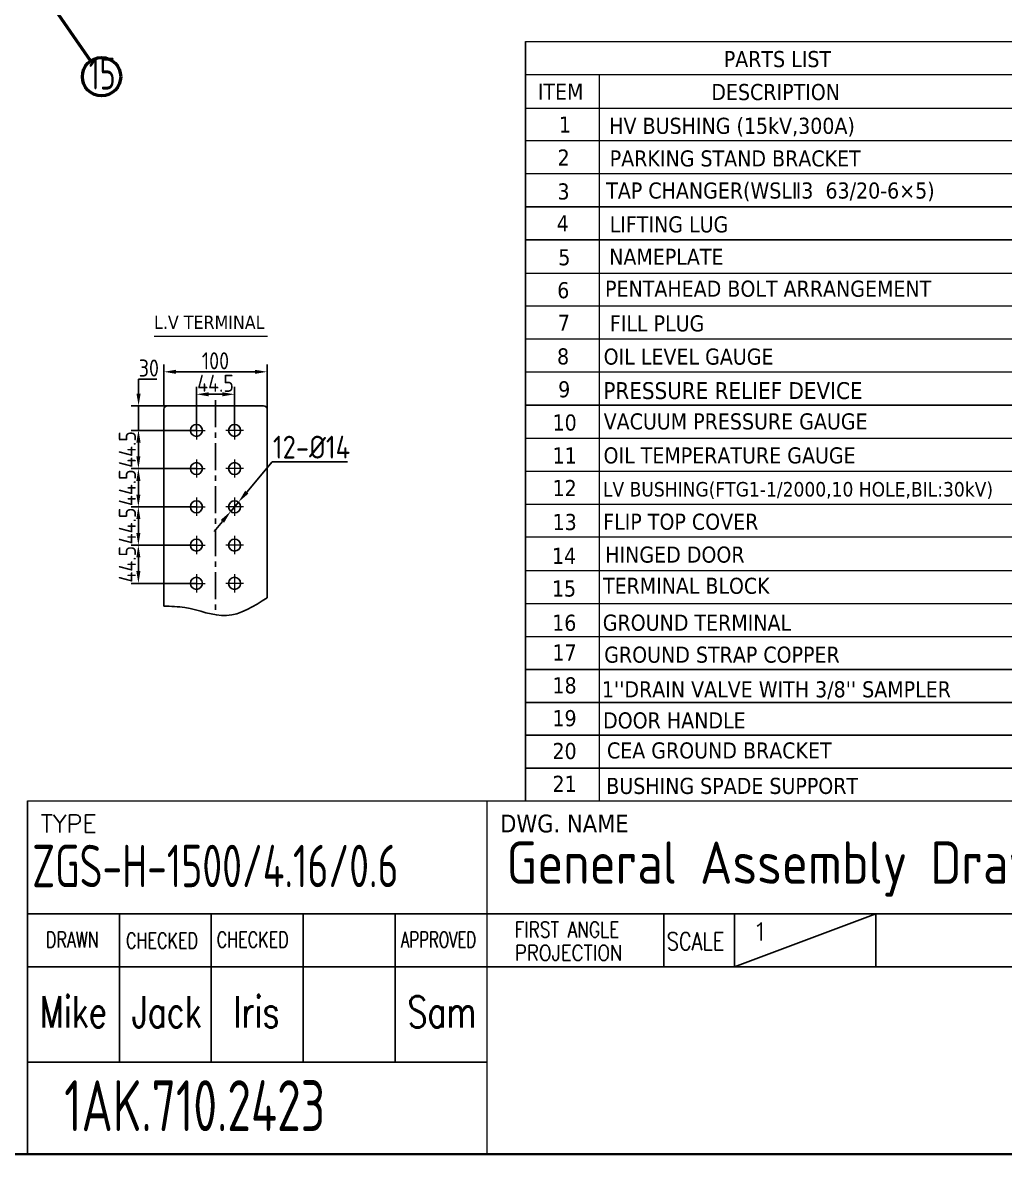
# Model space of a CAD drawing. Header units: millimetres. Extents: x 126854 to 137041, y -144259 to -137812.
# Drawn here: x 132249 to 135264, y -144024 to -140544 of the extents above; entities that cross this region are included whole.
import ezdxf

# ---------------------------------------------------------------- set-up
doc = ezdxf.new("R2010")
doc.units = ezdxf.units.MM
doc.header["$LTSCALE"] = 13
doc.linetypes.add('CENTERX2', pattern=[101.6, 63.5, -12.7, 12.7, -12.7])
doc.linetypes.add('点画线', pattern=[18, 12, -2, 2, -2])
for name, color, linetype in [('1', 4, 'Continuous'), ('2', 3, 'Continuous'), ('粗实线', 4, 'Continuous')]:
    doc.layers.add(name, color=color, linetype=linetype)
doc.layers.add('中心线层', color=1, linetype='点画线', lineweight=18, true_color=0xff0000)
doc.layers.add('标注、文本', color=3, linetype='Continuous', lineweight=25)
doc.layers.add('铁心', color=3, linetype='Continuous', lineweight=0)
doc.styles.add('pdm', font='gbenor.shx', dxfattribs={"width": 0.8, "bigfont": 'gbhzfs.shx'})
doc.styles.add('ROMANS', font='romans.shx', dxfattribs={"bigfont": 'whgtxt.shx'})
doc.styles.get("Standard").update_dxf_attribs({"font": 'gbenor.shx', "bigfont": 'gbcbig.shx'})
doc.styles.add('Tahoma$001', font='tahoma.ttf', dxfattribs={"height": 2.159784})
doc.styles.add('Tahoma_txtstyle_30.40_0_0', font='tahoma.ttf')
doc.dimstyles.new('1-15', dxfattribs={"dimscale": 20, "dimtxt": 3.5, "dimasz": 2, "dimexe": 1.5, "dimexo": 0.5, "dimgap": 0.5, "dimtad": 1, "dimtoh": 1, "dimdec": 1, "dimdsep": 46, "dimtxsty": 'Standard', "dimcen": 2.5, "dimclrd": 3, "dimclre": 3, "dimclrt": 3, "dimadec": 0, "dimazin": 2, "dimtfac": 1, "dimtdec": 1, "dimtmove": 0, "dimatfit": 2, "dimfxl": 1, "dimarcsym": 0})
doc.dimstyles.new('郁文书', dxfattribs={"dimscale": 15, "dimtxt": 3.5, "dimasz": 2.5, "dimexe": 1.5, "dimexo": 0, "dimgap": 0.5, "dimtad": 1, "dimtoh": 1, "dimtxsty": 'Standard', "dimcen": 2.5, "dimclrd": 3, "dimclre": 3, "dimclrt": 2, "dimadec": 0, "dimazin": 0, "dimtfac": 1, "dimtmove": 0, "dimatfit": 2, "dimfxl": 1, "dimarcsym": 0})

# ---------------------------------------------------------------- blocks, each defined once
blk = doc.blocks.new('*D58')
at = {"layer": '1', "color": 3, "lineweight": -2}
for p, q in [((132682.7, -141721.4), (132682.7, -141594.2)), ((132999.5, -142048.8), (132999.5, -141594.2)), ((132720.2, -141616.7), (132962, -141616.7))]:
    blk.add_line(p, q, dxfattribs=at)
at = {"layer": '1', "color": 3, "lineweight": 30}
for points in [[(132720.2, -141610.5), (132720.2, -141623), (132682.7, -141616.7)], [(132962, -141610.5), (132962, -141623), (132999.5, -141616.7)]]:
    blk.add_solid(points, dxfattribs=at)
at = {"layer": 'Defpoints', "color": 0, "lineweight": 30}
for p in [(132999.5, -141616.7), (132682.7, -141721.4), (132999.5, -142048.8)]:
    blk.add_point(p, dxfattribs=at)
at = {"layer": '1', "color": 2, "insert": (132841.1, -141583), "char_height": 52.5, "attachment_point": 5}
blk.add_mtext('100', dxfattribs=at)
blk = doc.blocks.new('*D59')
at = {"layer": '1', "color": 3, "lineweight": -2}
for p, q in [((132604.9, -141683.9), (132604.9, -141638.9)), ((132604.9, -141638.9), (132660.5, -141638.9)), ((132841.2, -141721.4), (132582.4, -141721.4)), ((132604.9, -141796.7), (132604.9, -141721.4)), ((132782.4, -141796.7), (132582.4, -141796.7)), ((132604.9, -141834.2), (132604.9, -141871.7))]:
    blk.add_line(p, q, dxfattribs=at)
at = {"layer": '1', "color": 3, "lineweight": 30}
for points in [[(132598.6, -141683.9), (132611.1, -141683.9), (132604.9, -141721.4)], [(132598.6, -141834.2), (132611.1, -141834.2), (132604.9, -141796.7)]]:
    blk.add_solid(points, dxfattribs=at)
at = {"layer": 'Defpoints', "color": 0, "lineweight": 30}
for p in [(132604.9, -141721.4), (132841.2, -141721.4), (132782.4, -141796.7)]:
    blk.add_point(p, dxfattribs=at)
at = {"layer": '1', "color": 2, "insert": (132636.4, -141605.2), "char_height": 52.5, "attachment_point": 5}
blk.add_mtext('30', dxfattribs=at)
blk = doc.blocks.new('*D60')
at = {"layer": '1', "color": 3, "lineweight": -2}
for p, q in [((132782.4, -141796.7), (132782.4, -141663.3)), ((132899.9, -141796.7), (132899.9, -141663.3)), ((132819.9, -141685.8), (132862.4, -141685.8))]:
    blk.add_line(p, q, dxfattribs=at)
at = {"layer": '1', "color": 3, "lineweight": 30}
for points in [[(132819.9, -141679.6), (132819.9, -141692.1), (132782.4, -141685.8)], [(132862.4, -141679.6), (132862.4, -141692.1), (132899.9, -141685.8)]]:
    blk.add_solid(points, dxfattribs=at)
at = {"layer": 'Defpoints', "color": 0, "lineweight": 30}
for p in [(132899.9, -141685.8), (132782.4, -141796.7), (132899.9, -141796.7)]:
    blk.add_point(p, dxfattribs=at)
at = {"layer": '1', "color": 2, "insert": (132841.2, -141652.1), "char_height": 52.5, "attachment_point": 5}
blk.add_mtext('44.5', dxfattribs=at)
blk = doc.blocks.new('*D61')
at = {"layer": '1', "color": 3, "lineweight": -2}
for p, q in [((132782.4, -141796.7), (132581.8, -141796.7)), ((132604.3, -141834.2), (132604.3, -141876.7)), ((132782.4, -141914.2), (132581.8, -141914.2))]:
    blk.add_line(p, q, dxfattribs=at)
at = {"layer": '1', "color": 3, "lineweight": 30}
for points in [[(132598, -141834.2), (132610.5, -141834.2), (132604.3, -141796.7)], [(132598, -141876.7), (132610.5, -141876.7), (132604.3, -141914.2)]]:
    blk.add_solid(points, dxfattribs=at)
at = {"layer": 'Defpoints', "color": 0, "lineweight": 30}
for p in [(132782.4, -141796.7), (132604.3, -141914.2), (132782.4, -141914.2)]:
    blk.add_point(p, dxfattribs=at)
at = {"layer": '1', "color": 2, "insert": (132570.5, -141855.4), "char_height": 52.5, "attachment_point": 5, "rotation": 90}
blk.add_mtext('44.5', dxfattribs=at)
blk = doc.blocks.new('*D62')
at = {"layer": 'Defpoints', "color": 0, "lineweight": 30}
for p in [(132911.7, -142017.1), (132888, -142045.5)]:
    blk.add_point(p, dxfattribs=at)
at = {"layer": '标注、文本', "color": 3, "lineweight": -2}
for p, q in [((132937.3, -141986.4), (133015.3, -141893.2)), ((133015.3, -141893.2), (133246.9, -141893.2)), ((132888, -142045.5), (132911.7, -142017.1)), ((132862.3, -142076.2), (132836.7, -142106.9))]:
    blk.add_line(p, q, dxfattribs=at)
at = {"layer": '标注、文本', "color": 3, "lineweight": 30}
for points in [[(132932.2, -141982.2), (132942.4, -141990.7), (132911.7, -142017.1)], [(132857.2, -142071.9), (132867.4, -142080.4), (132888, -142045.5)]]:
    blk.add_solid(points, dxfattribs=at)
at = {"layer": '标注、文本', "color": 3, "insert": (133136.1, -141848.2), "char_height": 70, "attachment_point": 5}
blk.add_mtext('12-%%C14', dxfattribs=at)
blk = doc.blocks.new('*D75')
at = {"layer": '1', "color": 3, "lineweight": -2}
for p, q in [((132782.4, -141914.2), (132581.8, -141914.2)), ((132604.3, -141951.7), (132604.3, -141994.1)), ((132782.4, -142031.6), (132581.8, -142031.6))]:
    blk.add_line(p, q, dxfattribs=at)
at = {"layer": '1', "color": 3, "lineweight": 30}
for points in [[(132598, -141951.7), (132610.5, -141951.7), (132604.3, -141914.2)], [(132598, -141994.1), (132610.5, -141994.1), (132604.3, -142031.6)]]:
    blk.add_solid(points, dxfattribs=at)
at = {"layer": 'Defpoints', "color": 0, "lineweight": 30}
for p in [(132782.4, -141914.2), (132604.3, -142031.6), (132782.4, -142031.6)]:
    blk.add_point(p, dxfattribs=at)
at = {"layer": '1', "color": 2, "insert": (132570.5, -141972.9), "char_height": 52.5, "attachment_point": 5, "rotation": 90}
blk.add_mtext('44.5', dxfattribs=at)
blk = doc.blocks.new('*D76')
at = {"layer": '1', "color": 3, "lineweight": -2}
for p, q in [((132782.4, -142031.6), (132581.8, -142031.6)), ((132604.3, -142069.1), (132604.3, -142111.6)), ((132782.4, -142149.1), (132581.8, -142149.1))]:
    blk.add_line(p, q, dxfattribs=at)
at = {"layer": '1', "color": 3, "lineweight": 30}
for points in [[(132598, -142069.1), (132610.5, -142069.1), (132604.3, -142031.6)], [(132598, -142111.6), (132610.5, -142111.6), (132604.3, -142149.1)]]:
    blk.add_solid(points, dxfattribs=at)
at = {"layer": 'Defpoints', "color": 0, "lineweight": 30}
for p in [(132782.4, -142031.6), (132604.3, -142149.1), (132782.4, -142149.1)]:
    blk.add_point(p, dxfattribs=at)
at = {"layer": '1', "color": 2, "insert": (132570.5, -142090.4), "char_height": 52.5, "attachment_point": 5, "rotation": 90}
blk.add_mtext('44.5', dxfattribs=at)
blk = doc.blocks.new('*D77')
at = {"layer": '1', "color": 3, "lineweight": -2}
for p, q in [((132782.4, -142149.1), (132581.8, -142149.1)), ((132604.3, -142186.6), (132604.3, -142229.1)), ((132782.4, -142266.6), (132581.8, -142266.6))]:
    blk.add_line(p, q, dxfattribs=at)
at = {"layer": '1', "color": 3, "lineweight": 30}
for points in [[(132598, -142186.6), (132610.5, -142186.6), (132604.3, -142149.1)], [(132598, -142229.1), (132610.5, -142229.1), (132604.3, -142266.6)]]:
    blk.add_solid(points, dxfattribs=at)
at = {"layer": 'Defpoints', "color": 0, "lineweight": 30}
for p in [(132782.4, -142149.1), (132604.3, -142266.6), (132782.4, -142266.6)]:
    blk.add_point(p, dxfattribs=at)
at = {"layer": '1', "color": 2, "insert": (132570.5, -142207.9), "char_height": 52.5, "attachment_point": 5, "rotation": 90}
blk.add_mtext('44.5', dxfattribs=at)

msp = doc.modelspace()

# ---------------------------------------------------------------- linework, layer by layer
at = {"layer": '1', "color": 1, "linetype": 'CENTERX2', "lineweight": -3, "ltscale": 0.1}
msp.add_line((132841.192, -141703.91), (132841.149, -142363.367), dxfattribs=at)
at = {"layer": '1'}
for p, q in [((132682.896, -141731.937), (132682.758, -142336.969)), ((132693.239, -141721.435), (132988.919, -141721.435)), ((132999.479, -141731.995), (132999.444, -142310.942))]:
    msp.add_line(p, q, dxfattribs=at)
at = {"layer": '1', "const_width": 7.598}
msp.add_lwpolyline([(127184.292, -144020.205), (135519.934, -144020.205), (135519.934, -138028.963), (127184.292, -138028.963), (127184.292, -144020.205)], dxfattribs=at)
at = {"layer": '1'}
for centre in [(132782.45, -141796.675), (132899.906, -141796.694), (132782.45, -141914.155), (132899.869, -141914.174), (132782.413, -142031.635), (132899.833, -142031.654), (132782.413, -142149.115), (132899.833, -142149.134), (132782.339, -142266.595), (132899.759, -142266.614)]:
    msp.add_circle(centre, 18.48, dxfattribs=at)
for centre, start, end in [((132693.32, -141731.995), 90, 180), ((132988.919, -141731.995), 0, 90)]:
    msp.add_arc(centre, 10.56, start, end, dxfattribs=at)
msp.add_open_spline([(132682.679, -142336.968), (132704.227, -142337.278), (132769.005, -142338.212), (132879.072, -142388.638), (132958.729, -142337.221), (132999.479, -142310.919)], degree=3, knots=[0, 0, 0, 0, 73.60943979, 221.28127785, 375.94621417, 375.94621417, 375.94621417, 375.94621417], dxfattribs=at)
at = {"layer": '2'}
for p, q in [((132263.824, -142934.835), (132263.824, -144020.205)), ((132263.824, -143282.153), (135519.934, -143282.153)), ((132546.02, -143282.153), (132546.02, -143737.308)), ((132828.216, -143282.153), (132828.216, -143737.308)), ((133110.413, -143282.153), (133110.413, -143737.308)), ((133392.609, -143282.153), (133392.609, -143737.308)), ((134217.49, -143282.153), (134217.49, -143444.959)), ((134868.712, -143282.153), (134434.564, -143444.959)), ((134434.564, -143282.153), (134434.564, -143444.959)), ((134868.712, -143282.153), (134868.712, -143444.959)), ((132263.824, -143444.959), (133674.805, -143444.959)), ((133674.805, -143444.959), (135519.934, -143444.959)), ((132263.824, -143737.308), (133674.805, -143737.308)), ((132263.824, -144019.504), (132263.824, -143737.308))]:
    msp.add_line(p, q, dxfattribs=at)
at = {"layer": '中心线层'}
for p, q in [((132782.324, -141768.325), (132782.342, -141824.356)), ((132899.915, -141768.325), (132899.897, -141824.356)), ((132755.17, -141796.675), (132809.729, -141796.675)), ((132927.185, -141796.702), (132872.627, -141796.685)), ((132755.17, -141914.155), (132809.729, -141914.155)), ((132782.361, -141885.805), (132782.379, -141941.836)), ((132927.149, -141914.182), (132872.59, -141914.165)), ((132899.878, -141885.805), (132899.861, -141941.836)), ((132782.398, -142003.285), (132782.416, -142059.316)), ((132899.841, -142003.285), (132899.824, -142059.316)), ((132755.134, -142031.635), (132809.692, -142031.635)), ((132927.112, -142031.662), (132872.553, -142031.645)), ((132782.398, -142120.765), (132782.416, -142176.796)), ((132899.841, -142120.765), (132899.824, -142176.796)), ((132755.134, -142149.115), (132809.692, -142149.115)), ((132927.112, -142149.142), (132872.553, -142149.125)), ((132782.324, -142238.245), (132782.342, -142294.276)), ((132899.768, -142238.245), (132899.75, -142294.276)), ((132755.06, -142266.595), (132809.619, -142266.595)), ((132927.038, -142266.622), (132872.48, -142266.605))]:
    msp.add_line(p, q, dxfattribs=at)
at = {"layer": '粗实线', "lineweight": 50}
msp.add_line((132005.212, -140005.948), (132457.724, -140661.578), dxfattribs=at)
msp.add_circle((132491.16, -140710.023), 58.863, dxfattribs=at)
at = {"layer": '铁心'}
for p, q in [((133000.766, -141508.224), (132652.435, -141508.224)), ((133793.424, -141718.861), (135519.934, -141718.861)), ((133793.424, -142531.471), (135519.934, -142531.471)), ((133793.424, -142632.312), (135519.934, -142632.312)), ((133793.424, -142733.153), (135519.934, -142733.153)), ((133793.424, -142833.994), (135519.934, -142833.994)), ((132263.824, -142934.835), (135519.934, -142934.835)), ((133674.805, -142934.835), (133674.805, -144020.205))]:
    msp.add_line(p, q, dxfattribs=at)
for points in [[(133793.424, -142934.835), (133793.424, -140602.047)], [(133793.424, -140602.047), (135519.934, -140602.047), (135519.934, -140703.308)], [(133793.424, -140602.047), (133793.424, -140703.308), (133793.424, -140703.308)], [(133793.424, -140703.308), (135519.934, -140703.308), (135519.934, -140806.67)], [(133793.424, -140703.308), (133793.424, -140806.67), (135519.934, -140806.67)], [(134019.055, -140703.308), (134019.055, -140806.67), (134019.055, -140806.67)], [(133793.424, -140806.67), (133793.424, -141718.861)], [(134019.055, -140806.67), (134019.055, -141718.861)], [(135519.934, -140907.511), (133793.424, -140907.511), (133793.424, -140907.511)], [(133793.424, -141005.002), (133793.424, -142934.835)], [(135519.934, -141008.773), (133793.424, -141008.773), (133793.424, -141008.773)], [(134019.055, -141005.002), (134019.055, -142934.835)], [(134019.055, -141008.773), (134019.055, -141109.613), (134019.055, -141109.613)], [(133793.424, -141110.034), (135519.934, -141110.034), (135519.934, -141210.875)], [(133793.424, -141110.034), (133793.424, -141210.875), (135519.934, -141210.875)], [(135519.934, -141110.034), (133793.424, -141110.034), (133793.424, -141110.034)], [(133793.424, -141923.064), (133793.424, -141110.034), (133793.424, -141110.034)], [(135519.934, -141210.875), (133793.424, -141210.875), (133793.424, -141210.875)], [(135519.934, -141314.237), (133793.424, -141314.237), (133793.424, -141314.237)], [(135519.934, -141314.237), (133793.424, -141314.237), (133793.424, -141314.237)], [(135519.934, -141415.498), (133793.424, -141415.498), (133793.424, -141415.498)], [(135519.934, -141415.498), (133793.424, -141415.498), (133793.424, -141415.498)], [(135519.934, -141516.339), (133793.424, -141516.339), (133793.424, -141516.339)], [(135519.934, -141516.339), (133793.424, -141516.339)], [(135519.934, -141617.6), (133793.424, -141617.6), (133793.424, -141617.6)], [(135519.934, -141617.6), (133793.424, -141617.6), (133793.424, -141617.6)], [(135519.934, -141718.861), (133793.424, -141718.861), (133793.424, -141718.861)], [(135519.934, -141821.803), (133793.424, -141821.803), (133793.424, -141821.803)], [(133793.424, -141919.294), (133793.424, -142934.835)], [(135519.934, -141923.064), (133793.424, -141923.064), (133793.424, -141923.064)], [(134019.055, -141919.294), (134019.055, -142934.835)], [(135519.934, -142024.325), (133793.424, -142024.325), (133793.424, -142024.325)], [(135519.934, -142125.166), (133793.424, -142125.166)], [(135519.934, -142228.108), (133793.424, -142228.108)], [(135519.934, -142329.369), (133793.424, -142329.369)], [(135519.934, -142430.63), (133793.424, -142430.63)], [(135519.934, -142531.471), (133793.424, -142531.471), (133793.424, -142531.471)], [(135519.934, -142531.471), (133793.424, -142531.471), (133793.424, -142531.471)], [(135519.934, -142632.312), (133793.424, -142632.312), (133793.424, -142632.312)], [(135519.934, -142632.312), (133793.424, -142632.312), (133793.424, -142632.312)], [(135519.934, -142733.153), (133793.424, -142733.153), (133793.424, -142733.153)], [(135519.934, -142733.153), (133793.424, -142733.153), (133793.424, -142733.153)], [(135519.934, -142833.994), (133793.424, -142833.994), (133793.424, -142833.994)], [(135519.934, -142833.994), (133793.424, -142833.994), (133793.424, -142833.994)]]:
    msp.add_lwpolyline(points, dxfattribs=at)

# ---------------------------------------------------------------- texts
at = {"layer": '1', "color": 4}
msp.add_text('General Assembly Drawing', height=130.2444, dxfattribs=at).set_placement((133734.921, -143189.824))
at = {"layer": '1', "color": 4, "width": 0.8}
for s, height, p in [('ZGS-H-1500/4.16/0.6', 130.2444, (132278.226, -143200.082)), ('1AK.710.2423', 156.29328, (132376.553, -143949.546))]:
    msp.add_text(s, height=height, dxfattribs=at).set_placement(p)
at = {"layer": '2', "style": 'ROMANS'}
for s, height, p in [('TYPE', 54.2685, (132304.45, -143031.887)), ('1', 54.269, (134490.956, -143363.823))]:
    msp.add_text(s, height=height, dxfattribs=at).set_placement(p)
for s, height, width, p in [('FIRST ANGLE', 47.75628, 0.8, (133760.484, -143354.202)), ('DRAWN', 47.7563, 0.75, (132320.384, -143385.3)), ('CHECKED', 47.7563, 0.75, (132566.779, -143388.326)), ('CHECKED', 47.7563, 0.75, (132845.123, -143385.3)), ('APPROVED', 47.7563, 0.7, (133410.934, -143385.3)), ('SCALE', 54.2685, 0.8, (134227.084, -143393.553)), ('PROJECTION', 47.7563, 0.86, (133760.484, -143425.774)), ('Mike', 95.5126, 0.75, (132301.658, -143630.71)), ('Jack', 95.5126, 0.75, (132583.854, -143630.71)), ('lris', 95.5126, 0.75, (132896.587, -143630.71)), ('Sam', 95.5126, 0.75, (133430.442, -143630.71))]:
    msp.add_text(s, height=height, dxfattribs=dict(at, width=width)).set_placement(p)
at = {"layer": '粗实线', "lineweight": 50, "style": 'pdm', "width": 0.8}
msp.add_text('15', height=98.3509, dxfattribs=at).set_placement((132452.043, -140749.437))
at = {"layer": '铁心'}
for s, height, style, p in [('PARTS LIST', 49.4841, 'Tahoma_txtstyle_30.40_0_0', (134402.065, -140680.619)), ('ITEM', 49.4841, 'Tahoma_txtstyle_30.40_0_0', (133830.819, -140780.62)), ('DESCRIPTION', 49.48409, 'Tahoma_txtstyle_30.40_0_0', (134363.759, -140781.88)), ('1', 49.484, 'Tahoma_txtstyle_30.40_0_0', (133895.525, -140881.881)), (' HV BUSHING (15kV,300A)', 49.48409, 'Tahoma_txtstyle_30.40_0_0', (134031.763, -140885.609)), ('2', 49.484, 'Tahoma_txtstyle_30.40_0_0', (133891.744, -140983.142)), ('PARKING STAND BRACKET', 49.48409, 'Tahoma_txtstyle_30.40_0_0', (134051.863, -140985.881)), ('3', 49.484, 'Tahoma_txtstyle_30.40_0_0', (133891.323, -141087.344)), ('TAP CHANGER(WSLⅡ3  63/20-6×5)', 49.48409, 'Tahoma_txtstyle_30.40_0_0', (134040.979, -141084.442)), ('4', 49.484, 'Tahoma_txtstyle_30.40_0_0', (133889.223, -141185.244)), ('LIFTING LUG', 49.48409, 'Tahoma_txtstyle_30.40_0_0', (134051.691, -141188.456)), ('5', 49.484, 'Tahoma_txtstyle_30.40_0_0', (133893.988, -141289.447)), ('NAMEPLATE', 49.4841, 'Tahoma_txtstyle_30.40_0_0', (134050.144, -141287.976)), ('6', 49.484, 'Tahoma_txtstyle_30.40_0_0', (133890.562, -141390.708)), ('L.V TERMINAL', 41.32206, 'Tahoma$001', (132652.311, -141485.262)), ('7', 49.484, 'Tahoma_txtstyle_30.40_0_0', (133892.688, -141490.708)), ('FILL PLUG', 49.4841, 'Tahoma_txtstyle_30.40_0_0', (134052.154, -141492.673)), ('8', 49.484, 'Tahoma_txtstyle_30.40_0_0', (133890.051, -141594.07)), ('OIL LEVEL GAUGE', 49.48409, 'Tahoma_txtstyle_30.40_0_0', (134033.161, -141594.695)), ('9', 49.484, 'Tahoma_txtstyle_30.40_0_0', (133893.42, -141695.121)), ('PRESSURE RELIEF DEVICE', 51.93126, 'Tahoma$001', (134032.359, -141700.393)), ('10', 49.4841, 'Tahoma_txtstyle_30.40_0_0', (133876.197, -141797.223)), ('VACUUM PRESSURE GAUGE', 49.48409, 'Tahoma_txtstyle_30.40_0_0', (134033.161, -141793.809)), ('11', 49.4841, 'Tahoma_txtstyle_30.40_0_0', (133876.197, -141898.484)), ('OIL TEMPERATURE GAUGE', 49.48409, 'Tahoma_txtstyle_30.40_0_0', (134032.799, -141898.214)), ('12', 49.4841, 'Tahoma_txtstyle_30.40_0_0', (133876.197, -141998.485)), ('LV BUSHING(FTG1-1/2000,10 HOLE,BIL:30kV)   ', 44.53568, 'Tahoma_txtstyle_30.40_0_0', (134030.963, -141999.823)), ('13', 49.4841, 'Tahoma_txtstyle_30.40_0_0', (133876.197, -142102.897)), ('FLIP TOP COVER', 49.48409, 'Tahoma_txtstyle_30.40_0_0', (134031.763, -142102.057)), ('14', 49.4841, 'Tahoma_txtstyle_30.40_0_0', (133874.307, -142206.927)), ('15', 49.4841, 'Tahoma_txtstyle_30.40_0_0', (133874.307, -142307.272)), ('16', 49.4841, 'Tahoma_txtstyle_30.40_0_0', (133874.997, -142412.328)), ('GROUND TERMINAL', 49.48409, 'Tahoma_txtstyle_30.40_0_0', (134030.393, -142412.056)), ('17', 49.4841, 'Tahoma_txtstyle_30.40_0_0', (133875.924, -142503.878)), ('GROUND STRAP COPPER', 49.48409, 'Tahoma_txtstyle_30.40_0_0', (134034.928, -142510.438)), ('18', 49.4841, 'Tahoma_txtstyle_30.40_0_0', (133875.924, -142604.719)), ("1''DRAIN VALVE WITH 3/8'' SAMPLER ", 49.48409, 'Tahoma_txtstyle_30.40_0_0', (134027.571, -142616.953)), ('19', 49.4841, 'Tahoma_txtstyle_30.40_0_0', (133875.924, -142705.56)), ('DOOR HANDLE', 49.48409, 'Tahoma_txtstyle_30.40_0_0', (134031.355, -142712.385)), ('20', 49.4841, 'Tahoma_txtstyle_30.40_0_0', (133875.924, -142806.401)), ('CEA GROUND BRACKET ', 49.48409, 'Tahoma_txtstyle_30.40_0_0', (134043.291, -142804.717)), ('21', 49.4841, 'Tahoma_txtstyle_30.40_0_0', (133875.924, -142907.242)), ('BUSHING SPADE SUPPORT', 49.48409, 'Tahoma_txtstyle_30.40_0_0', (134041.212, -142913.651)), ('DWG. NAME', 54.83, 'Tahoma_txtstyle_30.40_0_0', (133715.431, -143031.887))]:
    msp.add_text(s, height=height, dxfattribs=dict(at, style=style)).set_placement(p)
at = {"layer": '铁心', "char_height": 49.48409, "attachment_point": 7, "style": 'Tahoma_txtstyle_30.40_0_0'}
for s, insert, width in [('PENTAHEAD BOLT ARRANGEMENT', (134037.495, -141387.038), 1978.55047), ('HINGED DOOR', (134038.047, -142203.962), 849.6973), ('{\\H0.997062x;TERMINAL BLOCK}', (134031.353, -142299.757), 849.6973)]:
    msp.add_mtext(s, dxfattribs=dict(at, insert=insert, width=width))

# ---------------------------------------------------------------- dimensions: what is measured, and where the dimension line sits
at = {"layer": '1'}
for base, p1, p2, text, picture, middle in [((132999.479, -141616.719), (132682.679, -141721.435), (132999.479, -142048.795), '100', '*D58', (132841.079, -141616.719)), ((132899.906, -141685.809), (132782.45, -141796.675), (132899.906, -141796.694), '44.5', '*D60', (132841.178, -141685.809))]:
    dim = msp.add_linear_dim(base=base, p1=p1, p2=p2, text=text, dimstyle='郁文书', override={"dimarcsym": 1}, dxfattribs=at)
    dim.commit()
    dim.dimension.update_dxf_attribs({"geometry": picture, "text_midpoint": middle, "dimtype": 160})
for base, p1, p2, angle, text, picture, middle in [((132604.854, -141721.435), (132782.45, -141796.675), (132841.19, -141721.435), 90, '30', '*D59', (132636.433, -141638.935)), ((132604.298, -141914.155), (132782.45, -141796.675), (132782.45, -141914.155), 270, '44.5', '*D61', (132604.298, -141855.415)), ((132604.298, -142031.635), (132782.45, -141914.155), (132782.45, -142031.635), 270, '44.5', '*D75', (132604.298, -141972.895)), ((132604.261, -142149.115), (132782.413, -142031.635), (132782.413, -142149.115), 270, '44.5', '*D76', (132604.261, -142090.375)), ((132604.298, -142266.595), (132782.45, -142149.115), (132782.45, -142266.595), 270, '44.5', '*D77', (132604.298, -142207.855))]:
    dim = msp.add_linear_dim(base=base, p1=p1, p2=p2, angle=angle, text=text, dimstyle='郁文书', override={"dimarcsym": 1}, dxfattribs=at)
    dim.commit()
    dim.dimension.update_dxf_attribs({"geometry": picture, "text_midpoint": middle, "dimtype": 160})
at = {"layer": '标注、文本'}
dim = msp.add_diameter_dim_2p(p1=(132887.982, -142045.481), p2=(132911.683, -142017.12), text='12-%%C14', dimstyle='1-15', dxfattribs=at)
dim.commit()
dim.dimension.update_dxf_attribs({"geometry": '*D62', "text_midpoint": (133136.107, -141893.163), "dimtype": 163})

doc.saveas('drawing.dxf')
